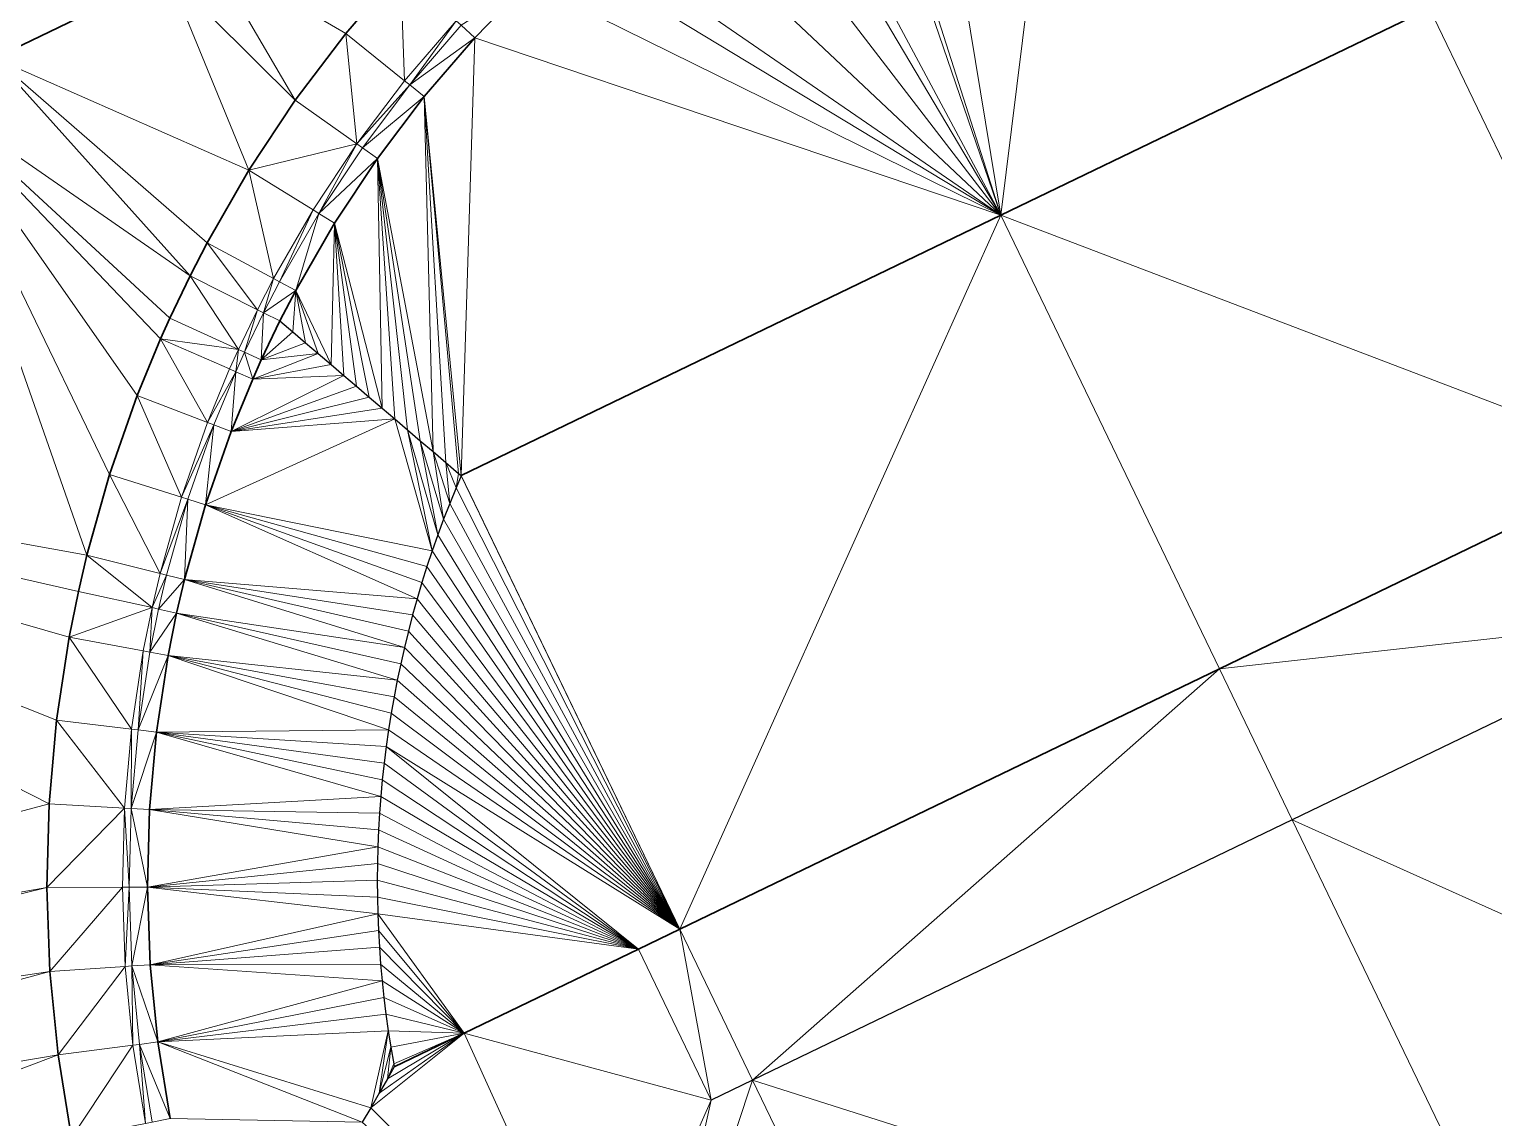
# Model space of a CAD drawing. Header units: metres. Extents: x 246428 to 246884, y 7418966 to 7419490.
# Drawn here: x 246612.19 to 246620.92, y 7419411.94 to 7419418.42 of the extents above; entities that cross this region are included whole.
import ezdxf

# ---------------------------------------------------------------- set-up
doc = ezdxf.new("R2010")
doc.units = ezdxf.units.M
doc.linetypes.add('blank name', pattern=[0])
doc.linetypes.add('HIDDEN', pattern=[9.525, 6.35, -3.175])
doc.layers.add('_12D_UNMAPPED', color=7, linetype='Continuous')
for name, color, linetype, lineweight in [('BATTER', 250, 'HIDDEN', 25), ('GRADELINES', 250, 'HIDDEN', 25), ('MISC_PATHS', 7, 'Continuous', 35)]:
    doc.layers.add(name, color=color, linetype=linetype, lineweight=lineweight)
for name, color, linetype, lineweight, true_color in [('KERB_BACK', 7, 'Continuous', 35, 0x5fd2ff), ('KERB_LINE', 7, 'Continuous', 18, 0xb9b9b9), ('KERB_LIP', 7, 'Continuous', 35, 0x5fd2ff), ('KERB_TOP', 7, 'Continuous', 18, 0xb9b9b9)]:
    doc.layers.add(name, color=color, linetype=linetype, lineweight=lineweight, true_color=true_color)

msp = doc.modelspace()

# ---------------------------------------------------------------- linework, layer by layer
at = {"layer": '_12D_UNMAPPED', "color": 3, "linetype": 'blank name', "lineweight": 0}
for points in [[(246522.2167, 7419399.8155, 31.4782), (246641.9327, 7419447.0129, 33.7632), (246641.9326, 7419447.0128, 33.7632)], [(246611.9839, 7419418.2502, 33.113), (246611.0459, 7419422.8492, 32.9938), (246613.0223, 7419418.7509, 33.1303)], [(246617.5018, 7419420.245, 33.3645), (246618.4025, 7419420.6794, 33.3795), (246617.9862, 7419417.3145, 33.3805)], [(246618.4025, 7419420.6794, 33.3795), (246620.5412, 7419418.5467, 33.423), (246617.9862, 7419417.3145, 33.3805)], [(246617.1114, 7419420.0568, 33.358), (246617.5018, 7419420.245, 33.3645), (246617.9862, 7419417.3145, 33.3805)], [(246616.6475, 7419419.8126, 33.3495), (246617.056, 7419420.0298, 33.357), (246617.9862, 7419417.3145, 33.3805)], [(246617.056, 7419420.0298, 33.357), (246617.1114, 7419420.0568, 33.358), (246617.9862, 7419417.3145, 33.3805)], [(246616.5397, 7419419.7497, 33.3475), (246616.6475, 7419419.8126, 33.3495), (246617.9862, 7419417.3145, 33.3805)], [(246616.2532, 7419419.5705, 33.3426), (246616.5397, 7419419.7497, 33.3475), (246617.9862, 7419417.3145, 33.3805)], [(246615.8748, 7419419.3043, 33.3381), (246616.2532, 7419419.5705, 33.3426), (246617.9862, 7419417.3145, 33.3805)], [(246622.4898, 7419419.4864, 33.4555), (246621.8444, 7419415.8445, 33.363), (246620.5413, 7419418.5467, 33.423)], [(246615.5135, 7419419.0152, 33.3359), (246615.8748, 7419419.3043, 33.3381), (246617.9862, 7419417.3145, 33.3805)], [(246615.3761, 7419418.8951, 33.3358), (246615.5135, 7419419.0152, 33.3359), (246617.9862, 7419417.3145, 33.3805)], [(246613.2693, 7419418.87, 33.1344), (246613.7784, 7419417.9994, 33.1874), (246613.0224, 7419418.751, 33.1303)], [(246614.4055, 7419418.7774, 33.1749), (246614.0798, 7419418.3981, 33.1799), (246613.2693, 7419418.8701, 33.1344)], [(246614.0798, 7419418.3981, 33.1799), (246613.7784, 7419417.9994, 33.1874), (246613.2693, 7419418.8701, 33.1344)], [(246613.2693, 7419418.8701, 33.1344), (246613.7784, 7419417.9994, 33.1874), (246613.2693, 7419418.87, 33.1344)], [(246615.171, 7419418.7043, 33.3362), (246615.3761, 7419418.8951, 33.3358), (246617.9862, 7419417.3145, 33.3805)], [(246614.0798, 7419418.3981, 33.1799), (246614.4055, 7419418.7774, 33.1749), (246614.4302, 7419418.1157, 33.1939)], [(246614.4055, 7419418.7774, 33.1749), (246614.7377, 7419418.4738, 33.1889), (246614.4302, 7419418.1157, 33.1939)], [(246613.5022, 7419417.5827, 33.1972), (246611.9839, 7419418.2502, 33.113), (246613.0223, 7419418.7509, 33.1303)], [(246613.0224, 7419418.751, 33.1303), (246613.7784, 7419417.9994, 33.1874), (246613.0223, 7419418.7509, 33.1303)], [(246613.7784, 7419417.9994, 33.1874), (246613.5022, 7419417.5827, 33.1972), (246613.0223, 7419418.7509, 33.1303)], [(246614.7672, 7419418.4468, 33.3389), (246615.171, 7419418.7043, 33.3362), (246614.8484, 7419418.3726, 33.3389)], [(246614.8484, 7419418.3726, 33.3389), (246615.171, 7419418.7043, 33.3362), (246617.9862, 7419417.3145, 33.3805)], [(246620.5412, 7419418.5467, 33.423), (246621.8443, 7419415.8445, 33.363), (246617.9862, 7419417.3145, 33.3805)], [(246620.5413, 7419418.5467, 33.423), (246621.8444, 7419415.8445, 33.363), (246620.5412, 7419418.5467, 33.423)], [(246621.8444, 7419415.8445, 33.363), (246621.8443, 7419415.8445, 33.363), (246620.5412, 7419418.5467, 33.423)], [(246614.4302, 7419418.1157, 33.1939), (246614.7377, 7419418.4738, 33.1889), (246614.4613, 7419418.0906, 33.3439)], [(246614.7377, 7419418.4738, 33.1889), (246614.7672, 7419418.4468, 33.3389), (246614.4613, 7419418.0906, 33.3439)], [(246614.4613, 7419418.0906, 33.3439), (246614.7672, 7419418.4468, 33.3389), (246614.8484, 7419418.3726, 33.3389)], [(246613.7784, 7419417.9994, 33.1874), (246614.0798, 7419418.3981, 33.1799), (246614.1456, 7419417.7393, 33.2014)], [(246614.0798, 7419418.3981, 33.1799), (246614.4302, 7419418.1157, 33.1939), (246614.1456, 7419417.7393, 33.2014)], [(246614.4613, 7419418.0906, 33.3439), (246614.8484, 7419418.3726, 33.3389), (246614.547, 7419418.0216, 33.3439)], [(246614.547, 7419418.0216, 33.3439), (246614.8484, 7419418.3726, 33.3389), (246614.7679, 7419415.7625, 33.3269)], [(246614.8484, 7419418.3726, 33.3389), (246617.9862, 7419417.3145, 33.3805), (246614.7679, 7419415.7625, 33.3269)], [(246611.5671, 7419418.0491, 33.106), (246611.9839, 7419418.2502, 33.113), (246613.1505, 7419416.9531, 33.2157)], [(246611.9839, 7419418.2502, 33.113), (246613.2524, 7419417.1496, 33.2095), (246613.1506, 7419416.9531, 33.2157)], [(246611.9839, 7419418.2502, 33.113), (246613.5022, 7419417.5827, 33.1972), (246613.2524, 7419417.1496, 33.2095)], [(246611.9839, 7419418.2502, 33.113), (246613.1506, 7419416.9531, 33.2157), (246613.1505, 7419416.9531, 33.2157)], [(246614.1456, 7419417.7393, 33.2014), (246614.4302, 7419418.1157, 33.1939), (246614.4613, 7419418.0906, 33.3439)], [(246614.1456, 7419417.7393, 33.2014), (246614.4613, 7419418.0906, 33.3439), (246614.1782, 7419417.7161, 33.3514)], [(246614.1782, 7419417.7161, 33.3514), (246614.4613, 7419418.0906, 33.3439), (246614.547, 7419418.0216, 33.3439)], [(246611.567, 7419418.0491, 33.106), (246612.535, 7419415.2882, 33.2735), (246607.6679, 7419416.1688, 33.0411)], [(246612.6706, 7419415.7694, 33.257), (246612.535, 7419415.2882, 33.2735), (246611.567, 7419418.0491, 33.106)], [(246612.9749, 7419416.5789, 33.2285), (246612.8358, 7419416.2412, 33.2405), (246611.567, 7419418.0491, 33.106)], [(246612.8358, 7419416.2412, 33.2405), (246612.6706, 7419415.7694, 33.257), (246611.567, 7419418.0491, 33.106)], [(246612.9749, 7419416.5789, 33.2285), (246611.567, 7419418.0491, 33.106), (246613.03, 7419416.7019, 33.2241)], [(246611.567, 7419418.0491, 33.106), (246611.5671, 7419418.0491, 33.106), (246613.03, 7419416.7019, 33.2241)], [(246611.5671, 7419418.0491, 33.106), (246613.1505, 7419416.9531, 33.2157), (246613.03, 7419416.7019, 33.2241)], [(246613.5022, 7419417.5827, 33.1972), (246613.7784, 7419417.9994, 33.1874), (246614.1456, 7419417.7393, 33.2014)], [(246614.1782, 7419417.7161, 33.3514), (246614.547, 7419418.0216, 33.3439), (246614.268, 7419417.6526, 33.3514)], [(246614.268, 7419417.6526, 33.3514), (246614.547, 7419418.0216, 33.3439), (246614.6001, 7419415.9057, 33.335)], [(246614.547, 7419418.0216, 33.3439), (246614.7679, 7419415.7625, 33.3269), (246614.7674, 7419415.763, 33.3269)], [(246614.6001, 7419415.9057, 33.335), (246614.547, 7419418.0216, 33.3439), (246614.6762, 7419415.8408, 33.3313)], [(246614.6762, 7419415.8408, 33.3313), (246614.547, 7419418.0216, 33.3439), (246614.7523, 7419415.7759, 33.3276)], [(246614.7523, 7419415.7759, 33.3276), (246614.547, 7419418.0216, 33.3439), (246614.7671, 7419415.7632, 33.3269)], [(246614.7671, 7419415.7632, 33.3269), (246614.547, 7419418.0216, 33.3439), (246614.7674, 7419415.763, 33.3269)], [(246613.5022, 7419417.5827, 33.1972), (246614.1456, 7419417.7393, 33.2014), (246613.8848, 7419417.3458, 33.2112)], [(246613.8848, 7419417.3458, 33.2112), (246614.1456, 7419417.7393, 33.2014), (246613.9188, 7419417.3248, 33.3612)], [(246614.1456, 7419417.7393, 33.2014), (246614.1782, 7419417.7161, 33.3514), (246613.9188, 7419417.3248, 33.3612)], [(246613.9188, 7419417.3248, 33.3612), (246614.1782, 7419417.7161, 33.3514), (246614.268, 7419417.6526, 33.3514)], [(246613.9188, 7419417.3248, 33.3612), (246614.268, 7419417.6526, 33.3514), (246614.0124, 7419417.2669, 33.3612)], [(246614.0124, 7419417.2669, 33.3612), (246614.268, 7419417.6526, 33.3514), (246614.2957, 7419416.1652, 33.3497)], [(246614.2957, 7419416.1652, 33.3497), (246614.268, 7419417.6526, 33.3514), (246614.3718, 7419416.1003, 33.346)], [(246614.3718, 7419416.1003, 33.346), (246614.268, 7419417.6526, 33.3514), (246614.4479, 7419416.0354, 33.3424)], [(246614.4479, 7419416.0354, 33.3424), (246614.268, 7419417.6526, 33.3514), (246614.524, 7419415.9706, 33.3387)], [(246614.524, 7419415.9706, 33.3387), (246614.268, 7419417.6526, 33.3514), (246614.6001, 7419415.9057, 33.335)], [(246613.2524, 7419417.1496, 33.2095), (246613.5022, 7419417.5827, 33.1972), (246613.649, 7419416.937, 33.2235)], [(246613.5022, 7419417.5827, 33.1972), (246613.8848, 7419417.3458, 33.2112), (246613.649, 7419416.937, 33.2235)], [(246613.649, 7419416.937, 33.2235), (246613.8848, 7419417.3458, 33.2112), (246613.6843, 7419416.9181, 33.3735)], [(246613.8848, 7419417.3458, 33.2112), (246613.9188, 7419417.3248, 33.3612), (246613.6843, 7419416.9181, 33.3735)], [(246613.6843, 7419416.9181, 33.3735), (246613.9188, 7419417.3248, 33.3612), (246613.7812, 7419416.8661, 33.3735)], [(246613.9188, 7419417.3248, 33.3612), (246614.0124, 7419417.2669, 33.3612), (246613.7812, 7419416.8661, 33.3735)], [(246617.9862, 7419417.3145, 33.3805), (246616.0711, 7419413.0603, 33.2669), (246614.7679, 7419415.7625, 33.3269)], [(246619.2893, 7419414.6123, 33.3205), (246616.0711, 7419413.0603, 33.2669), (246617.9862, 7419417.3145, 33.3805)], [(246621.8443, 7419415.8445, 33.363), (246619.2893, 7419414.6123, 33.3205), (246617.9862, 7419417.3145, 33.3805)], [(246613.7812, 7419416.8661, 33.3735), (246614.0124, 7419417.2669, 33.3612), (246613.9914, 7419416.4248, 33.3645)], [(246613.9914, 7419416.4248, 33.3645), (246614.0124, 7419417.2669, 33.3612), (246614.0675, 7419416.3599, 33.3608)], [(246614.0675, 7419416.3599, 33.3608), (246614.0124, 7419417.2669, 33.3612), (246614.1435, 7419416.295, 33.3571)], [(246614.1435, 7419416.295, 33.3571), (246614.0124, 7419417.2669, 33.3612), (246614.2196, 7419416.2301, 33.3534)], [(246614.2196, 7419416.2301, 33.3534), (246614.0124, 7419417.2669, 33.3612), (246614.2957, 7419416.1652, 33.3497)], [(246613.1506, 7419416.9531, 33.2157), (246613.2524, 7419417.1496, 33.2095), (246613.5529, 7419416.7515, 33.2297)], [(246613.2524, 7419417.1496, 33.2095), (246613.649, 7419416.937, 33.2235), (246613.5529, 7419416.7515, 33.2297)], [(246613.03, 7419416.7019, 33.2241), (246613.1505, 7419416.9531, 33.2157), (246613.4391, 7419416.5143, 33.2381)], [(246613.1505, 7419416.9531, 33.2157), (246613.1506, 7419416.9531, 33.2157), (246613.5529, 7419416.7515, 33.2297)], [(246613.1505, 7419416.9531, 33.2157), (246613.5529, 7419416.7515, 33.2297), (246613.5528, 7419416.7514, 33.2297)], [(246613.1505, 7419416.9531, 33.2157), (246613.5528, 7419416.7514, 33.2297), (246613.4391, 7419416.5143, 33.2381)], [(246613.5529, 7419416.7515, 33.2297), (246613.649, 7419416.937, 33.2235), (246613.5886, 7419416.7336, 33.3797)], [(246613.649, 7419416.937, 33.2235), (246613.6843, 7419416.9181, 33.3735), (246613.5886, 7419416.7336, 33.3797)], [(246613.5886, 7419416.7336, 33.3797), (246613.6843, 7419416.9181, 33.3735), (246613.7812, 7419416.8661, 33.3735)], [(246613.5886, 7419416.7336, 33.3797), (246613.7812, 7419416.8661, 33.3735), (246613.687, 7419416.6843, 33.3797)], [(246613.687, 7419416.6843, 33.3797), (246613.7812, 7419416.8661, 33.3735), (246613.687, 7419416.6843, 33.3793)], [(246613.687, 7419416.6843, 33.3793), (246613.7812, 7419416.8661, 33.3735), (246613.7631, 7419416.6194, 33.3756)], [(246613.7631, 7419416.6194, 33.3756), (246613.7812, 7419416.8661, 33.3735), (246613.8392, 7419416.5545, 33.3719)], [(246613.8392, 7419416.5545, 33.3719), (246613.7812, 7419416.8661, 33.3735), (246613.9153, 7419416.4896, 33.3682)], [(246613.9153, 7419416.4896, 33.3682), (246613.7812, 7419416.8661, 33.3735), (246613.9914, 7419416.4248, 33.3645)], [(246613.4391, 7419416.5143, 33.2381), (246613.5528, 7419416.7514, 33.2297), (246613.4754, 7419416.4976, 33.3672)], [(246613.5528, 7419416.7514, 33.2297), (246613.5886, 7419416.7335, 33.3797), (246613.4754, 7419416.4976, 33.3672)], [(246613.5528, 7419416.7514, 33.2297), (246613.5529, 7419416.7515, 33.2297), (246613.5886, 7419416.7336, 33.3797)], [(246613.5528, 7419416.7514, 33.2297), (246613.5886, 7419416.7336, 33.3797), (246613.5886, 7419416.7335, 33.3797)], [(246612.9749, 7419416.5789, 33.2285), (246613.03, 7419416.7019, 33.2241), (246613.4391, 7419416.5143, 33.2381)], [(246613.4754, 7419416.4976, 33.3672), (246613.5886, 7419416.7335, 33.3797), (246613.5754, 7419416.4518, 33.3672)], [(246613.5886, 7419416.7335, 33.3797), (246613.6869, 7419416.6842, 33.3797), (246613.5754, 7419416.4518, 33.3672)], [(246613.5754, 7419416.4518, 33.3672), (246613.6869, 7419416.6842, 33.3797), (246613.7631, 7419416.6194, 33.3756)], [(246613.5886, 7419416.7335, 33.3797), (246613.5886, 7419416.7336, 33.3797), (246613.687, 7419416.6843, 33.3797)], [(246613.5886, 7419416.7335, 33.3797), (246613.687, 7419416.6843, 33.3797), (246613.6869, 7419416.6842, 33.3797)], [(246613.6869, 7419416.6842, 33.3797), (246613.687, 7419416.6843, 33.3797), (246613.687, 7419416.6843, 33.3793)], [(246613.6869, 7419416.6842, 33.3797), (246613.687, 7419416.6843, 33.3793), (246613.7631, 7419416.6194, 33.3756)], [(246612.8358, 7419416.2412, 33.2405), (246612.9749, 7419416.5789, 33.2285), (246613.2557, 7419416.0794, 33.2545)], [(246612.9749, 7419416.5789, 33.2285), (246613.4391, 7419416.5143, 33.2381), (246613.387, 7419416.3982, 33.2425)], [(246612.9749, 7419416.5789, 33.2285), (246613.387, 7419416.3982, 33.2425), (246613.2557, 7419416.0794, 33.2545)], [(246613.5754, 7419416.4518, 33.3672), (246613.7631, 7419416.6194, 33.3756), (246613.8392, 7419416.5545, 33.3719)], [(246613.387, 7419416.3982, 33.2425), (246613.4391, 7419416.5143, 33.2381), (246613.4236, 7419416.3821, 33.3615)], [(246613.4391, 7419416.5143, 33.2381), (246613.4754, 7419416.4976, 33.3672), (246613.4236, 7419416.3821, 33.3615)], [(246613.4236, 7419416.3821, 33.3615), (246613.4754, 7419416.4976, 33.3672), (246613.5244, 7419416.338, 33.3615)], [(246613.4754, 7419416.4976, 33.3672), (246613.5754, 7419416.4518, 33.3672), (246613.5244, 7419416.338, 33.3615)], [(246613.5244, 7419416.338, 33.3615), (246613.9153, 7419416.4896, 33.3682), (246613.9914, 7419416.4248, 33.3645)], [(246613.5244, 7419416.338, 33.3615), (246613.5754, 7419416.4518, 33.3672), (246613.9153, 7419416.4896, 33.3682)], [(246613.5754, 7419416.4518, 33.3672), (246613.8392, 7419416.5545, 33.3719), (246613.9153, 7419416.4896, 33.3682)], [(246613.5244, 7419416.338, 33.3615), (246613.9914, 7419416.4248, 33.3645), (246614.0675, 7419416.3599, 33.3608)], [(246613.2557, 7419416.0794, 33.2545), (246613.387, 7419416.3982, 33.2425), (246613.4236, 7419416.3821, 33.3615)], [(246613.2557, 7419416.0794, 33.2545), (246613.4236, 7419416.3821, 33.3615), (246613.2931, 7419416.065, 33.3461)], [(246613.2931, 7419416.065, 33.3461), (246613.4236, 7419416.3821, 33.3615), (246613.3957, 7419416.0254, 33.3461)], [(246613.4236, 7419416.3821, 33.3615), (246613.5244, 7419416.338, 33.3615), (246613.3957, 7419416.0254, 33.3461)], [(246613.3957, 7419416.0254, 33.3461), (246614.0675, 7419416.3599, 33.3608), (246614.1435, 7419416.295, 33.3571)], [(246613.3957, 7419416.0254, 33.3461), (246613.5244, 7419416.338, 33.3615), (246614.0675, 7419416.3599, 33.3608)], [(246612.6706, 7419415.7694, 33.257), (246612.8358, 7419416.2412, 33.2405), (246613.0998, 7419415.6339, 33.271)], [(246612.8358, 7419416.2412, 33.2405), (246613.2557, 7419416.0794, 33.2545), (246613.0998, 7419415.6339, 33.271)], [(246613.3957, 7419416.0254, 33.3461), (246614.1435, 7419416.295, 33.3571), (246614.2196, 7419416.2301, 33.3534)], [(246613.3957, 7419416.0254, 33.3461), (246614.2196, 7419416.2301, 33.3534), (246614.2957, 7419416.1652, 33.3497)], [(246612.3105, 7419413.8073, 33.323), (246606.8388, 7419412.3512, 33.1529), (246607.6679, 7419416.1688, 33.0411)], [(246612.4295, 7419414.7995, 33.29), (246612.3546, 7419414.3053, 33.3065), (246607.6679, 7419416.1688, 33.0411)], [(246612.535, 7419415.2882, 33.2735), (246612.4846, 7419415.0727, 33.2808), (246607.6679, 7419416.1688, 33.0411)], [(246612.4846, 7419415.0727, 33.2808), (246612.4846, 7419415.0726, 33.2808), (246607.6679, 7419416.1688, 33.0411)], [(246612.4846, 7419415.0726, 33.2808), (246612.4295, 7419414.7995, 33.29), (246607.6679, 7419416.1688, 33.0411)], [(246612.3546, 7419414.3053, 33.3065), (246612.3105, 7419413.8073, 33.323), (246607.6679, 7419416.1688, 33.0411)], [(246613.3957, 7419416.0254, 33.3461), (246614.2957, 7419416.1652, 33.3497), (246614.3718, 7419416.1003, 33.346)], [(246613.0998, 7419415.6339, 33.271), (246613.2557, 7419416.0794, 33.2545), (246613.2931, 7419416.065, 33.3461)], [(246613.0998, 7419415.6339, 33.271), (246613.2931, 7419416.065, 33.3461), (246613.1379, 7419415.6219, 33.3251)], [(246613.1379, 7419415.6219, 33.3251), (246613.2931, 7419416.065, 33.3461), (246613.2428, 7419415.5888, 33.3251)], [(246613.2428, 7419415.5888, 33.3251), (246613.3957, 7419416.0254, 33.3461), (246614.3718, 7419416.1003, 33.346)], [(246613.2428, 7419415.5888, 33.3251), (246614.3718, 7419416.1003, 33.346), (246614.595, 7419415.3154, 33.3151)], [(246613.2931, 7419416.065, 33.3461), (246613.3957, 7419416.0254, 33.3461), (246613.2428, 7419415.5888, 33.3251)], [(246614.3718, 7419416.1003, 33.346), (246614.4479, 7419416.0354, 33.3424), (246614.595, 7419415.3154, 33.3151)], [(246614.4479, 7419416.0354, 33.3424), (246614.524, 7419415.9706, 33.3387), (246614.6282, 7419415.4097, 33.3175)], [(246614.4479, 7419416.0354, 33.3424), (246614.6282, 7419415.4097, 33.3175), (246614.595, 7419415.3154, 33.3151)], [(246614.524, 7419415.9706, 33.3387), (246614.6001, 7419415.9057, 33.335), (246614.6629, 7419415.5035, 33.32)], [(246614.524, 7419415.9706, 33.3387), (246614.6629, 7419415.5035, 33.32), (246614.6282, 7419415.4097, 33.3175)], [(246614.6001, 7419415.9057, 33.335), (246614.6762, 7419415.8408, 33.3313), (246614.6991, 7419415.5967, 33.3224)], [(246614.6001, 7419415.9057, 33.335), (246614.6991, 7419415.5967, 33.3224), (246614.6629, 7419415.5035, 33.32)], [(246614.6762, 7419415.8408, 33.3313), (246614.7523, 7419415.7759, 33.3276), (246614.7369, 7419415.6893, 33.3249)], [(246614.6762, 7419415.8408, 33.3313), (246614.7369, 7419415.6893, 33.3249), (246614.6991, 7419415.5967, 33.3224)], [(246619.2893, 7419414.6123, 33.3205), (246621.8443, 7419415.8445, 33.363), (246622.2787, 7419414.9438, 33.353)], [(246612.535, 7419415.2882, 33.2735), (246612.6706, 7419415.7694, 33.257), (246612.9717, 7419415.1796, 33.2875)], [(246612.9717, 7419415.1796, 33.2875), (246612.6706, 7419415.7694, 33.257), (246613.0998, 7419415.6339, 33.271)], [(246614.7523, 7419415.7759, 33.3276), (246614.7677, 7419415.7618, 33.3268), (246614.7369, 7419415.6893, 33.3249)], [(246614.7677, 7419415.7618, 33.3268), (246616.0711, 7419413.0603, 33.2669), (246614.7369, 7419415.6893, 33.3249)], [(246614.7523, 7419415.7759, 33.3276), (246614.7671, 7419415.7632, 33.3269), (246614.7677, 7419415.7618, 33.3268)], [(246614.7671, 7419415.7632, 33.3269), (246614.7674, 7419415.763, 33.3269), (246614.7677, 7419415.7618, 33.3268)], [(246614.7674, 7419415.763, 33.3269), (246614.7679, 7419415.7625, 33.3269), (246614.7677, 7419415.7618, 33.3268)], [(246614.7679, 7419415.7625, 33.3269), (246616.0711, 7419413.0603, 33.2669), (246614.7677, 7419415.7618, 33.3268)], [(246612.9717, 7419415.1796, 33.2875), (246613.0998, 7419415.6339, 33.271), (246613.1379, 7419415.6219, 33.3251)], [(246612.9717, 7419415.1796, 33.2875), (246613.1379, 7419415.6219, 33.3251), (246613.0105, 7419415.17, 33.3041)], [(246613.0105, 7419415.17, 33.3041), (246613.1379, 7419415.6219, 33.3251), (246613.1173, 7419415.1435, 33.3041)], [(246613.1379, 7419415.6219, 33.3251), (246613.2428, 7419415.5888, 33.3251), (246613.1173, 7419415.1435, 33.3041)], [(246614.7369, 7419415.6893, 33.3249), (246616.0711, 7419413.0603, 33.2669), (246614.6991, 7419415.5967, 33.3224)], [(246613.1173, 7419415.1435, 33.3041), (246613.2428, 7419415.5888, 33.3251), (246614.5049, 7419415.0293, 33.3077)], [(246613.2428, 7419415.5888, 33.3251), (246614.5634, 7419415.2205, 33.3126), (246614.5334, 7419415.1251, 33.3102)], [(246613.2428, 7419415.5888, 33.3251), (246614.595, 7419415.3154, 33.3151), (246614.5634, 7419415.2205, 33.3126)], [(246613.2428, 7419415.5888, 33.3251), (246614.5334, 7419415.1251, 33.3102), (246614.5049, 7419415.0293, 33.3077)], [(246614.6991, 7419415.5967, 33.3224), (246616.0711, 7419413.0603, 33.2669), (246614.6629, 7419415.5035, 33.32)], [(246614.6629, 7419415.5035, 33.32), (246616.0711, 7419413.0603, 33.2669), (246614.6282, 7419415.4097, 33.3175)], [(246614.6282, 7419415.4097, 33.3175), (246616.0711, 7419413.0603, 33.2669), (246614.595, 7419415.3154, 33.3151)], [(246612.4846, 7419415.0727, 33.2808), (246612.535, 7419415.2882, 33.2735), (246612.9241, 7419414.9762, 33.2948)], [(246612.535, 7419415.2882, 33.2735), (246612.9717, 7419415.1796, 33.2875), (246612.9241, 7419414.9762, 33.2948)], [(246614.595, 7419415.3154, 33.3151), (246616.0711, 7419413.0603, 33.2669), (246614.5634, 7419415.2205, 33.3126)], [(246612.9241, 7419414.9762, 33.2948), (246612.9717, 7419415.1796, 33.2875), (246613.0105, 7419415.17, 33.3041)], [(246614.5634, 7419415.2205, 33.3126), (246616.0711, 7419413.0603, 33.2669), (246614.5334, 7419415.1251, 33.3102)], [(246612.9632, 7419414.9676, 33.2948), (246612.9241, 7419414.9762, 33.2948), (246613.0105, 7419415.17, 33.3041)], [(246612.9632, 7419414.9676, 33.2948), (246613.0105, 7419415.17, 33.3041), (246613.1173, 7419415.1435, 33.3041)], [(246612.9632, 7419414.9676, 33.2948), (246613.1173, 7419415.1435, 33.3041), (246613.0706, 7419414.944, 33.2948)], [(246613.0706, 7419414.944, 33.2948), (246613.1173, 7419415.1435, 33.3041), (246614.429, 7419414.739, 33.3003)], [(246613.1173, 7419415.1435, 33.3041), (246614.5049, 7419415.0293, 33.3077), (246614.478, 7419414.9329, 33.3053)], [(246613.1173, 7419415.1435, 33.3041), (246614.478, 7419414.9329, 33.3053), (246614.4527, 7419414.8362, 33.3028)], [(246613.1173, 7419415.1435, 33.3041), (246614.4527, 7419414.8362, 33.3028), (246614.429, 7419414.739, 33.3003)], [(246614.5334, 7419415.1251, 33.3102), (246616.0711, 7419413.0603, 33.2669), (246614.5049, 7419415.0293, 33.3077)], [(246612.4295, 7419414.7995, 33.29), (246612.4846, 7419415.0726, 33.2808), (246612.9241, 7419414.9761, 33.2948)], [(246612.4846, 7419415.0726, 33.2808), (246612.4846, 7419415.0727, 33.2808), (246612.9241, 7419414.9762, 33.2948)], [(246612.4846, 7419415.0726, 33.2808), (246612.9241, 7419414.9762, 33.2948), (246612.9241, 7419414.9761, 33.2948)], [(246614.5049, 7419415.0293, 33.3077), (246616.0711, 7419413.0603, 33.2669), (246614.478, 7419414.9329, 33.3053)], [(246612.4295, 7419414.7995, 33.29), (246612.9241, 7419414.9761, 33.2948), (246612.8721, 7419414.7183, 33.304)], [(246612.8721, 7419414.7183, 33.304), (246612.9241, 7419414.9761, 33.2948), (246612.9115, 7419414.7111, 33.304)], [(246612.9241, 7419414.9761, 33.2948), (246612.9632, 7419414.9675, 33.2948), (246612.9115, 7419414.7111, 33.304)], [(246612.9115, 7419414.7111, 33.304), (246612.9632, 7419414.9675, 33.2948), (246613.0706, 7419414.944, 33.2948)], [(246612.9115, 7419414.7111, 33.304), (246613.0706, 7419414.944, 33.2948), (246613.0197, 7419414.6912, 33.304)], [(246612.9241, 7419414.9761, 33.2948), (246612.9241, 7419414.9762, 33.2948), (246612.9632, 7419414.9676, 33.2948)], [(246612.9241, 7419414.9761, 33.2948), (246612.9632, 7419414.9676, 33.2948), (246612.9632, 7419414.9675, 33.2948)], [(246612.9632, 7419414.9675, 33.2948), (246612.9632, 7419414.9676, 33.2948), (246613.0706, 7419414.944, 33.2948)], [(246612.9632, 7419414.9675, 33.2948), (246613.0706, 7419414.944, 33.2948), (246613.0706, 7419414.944, 33.2948)], [(246613.0197, 7419414.6912, 33.304), (246613.0706, 7419414.944, 33.2948), (246614.3864, 7419414.5436, 33.2954)], [(246613.0706, 7419414.944, 33.2948), (246614.429, 7419414.739, 33.3003), (246614.4069, 7419414.6415, 33.2979)], [(246613.0706, 7419414.944, 33.2948), (246613.0706, 7419414.944, 33.2948), (246614.4069, 7419414.6415, 33.2979)], [(246613.0706, 7419414.944, 33.2948), (246614.4069, 7419414.6415, 33.2979), (246614.3864, 7419414.5436, 33.2954)], [(246614.478, 7419414.9329, 33.3053), (246616.0711, 7419413.0603, 33.2669), (246614.4527, 7419414.8362, 33.3028)], [(246619.2893, 7419414.6123, 33.3205), (246622.2787, 7419414.9438, 33.353), (246619.7237, 7419413.7116, 33.3105)], [(246619.7237, 7419413.7116, 33.3105), (246622.2787, 7419414.9438, 33.353), (246623.7424, 7419411.9087, 32.5106)], [(246614.4527, 7419414.8362, 33.3028), (246616.0711, 7419413.0603, 33.2669), (246614.429, 7419414.739, 33.3003)], [(246612.3546, 7419414.3053, 33.3065), (246612.4295, 7419414.7995, 33.29), (246612.8014, 7419414.2517, 33.3205)], [(246612.4295, 7419414.7995, 33.29), (246612.8721, 7419414.7183, 33.304), (246612.8014, 7419414.2517, 33.3205)], [(246612.8014, 7419414.2517, 33.3205), (246612.8721, 7419414.7183, 33.304), (246612.8411, 7419414.2469, 33.3205)], [(246612.8721, 7419414.7183, 33.304), (246612.9115, 7419414.7111, 33.304), (246612.8411, 7419414.2469, 33.3205)], [(246612.8411, 7419414.2469, 33.3205), (246612.9115, 7419414.7111, 33.304), (246613.0197, 7419414.6912, 33.304)], [(246612.9503, 7419414.2338, 33.3205), (246612.8411, 7419414.2469, 33.3205), (246613.0197, 7419414.6912, 33.304)], [(246612.9503, 7419414.2338, 33.3205), (246613.0197, 7419414.6912, 33.304), (246614.3346, 7419414.2482, 33.2881)], [(246613.0197, 7419414.6912, 33.304), (246614.3675, 7419414.4454, 33.293), (246614.3503, 7419414.347, 33.2905)], [(246613.0197, 7419414.6912, 33.304), (246614.3503, 7419414.347, 33.2905), (246614.3346, 7419414.2482, 33.2881)], [(246613.0197, 7419414.6912, 33.304), (246614.3864, 7419414.5436, 33.2954), (246614.3675, 7419414.4454, 33.293)], [(246614.429, 7419414.739, 33.3003), (246616.0711, 7419413.0603, 33.2669), (246614.4069, 7419414.6415, 33.2979)], [(246614.4069, 7419414.6415, 33.2979), (246616.0711, 7419413.0603, 33.2669), (246614.3864, 7419414.5436, 33.2954)], [(246616.0711, 7419413.0603, 33.2669), (246619.2893, 7419414.6123, 33.3205), (246616.5055, 7419412.1596, 33.2569)], [(246619.2893, 7419414.6123, 33.3205), (246619.7237, 7419413.7116, 33.3105), (246616.5055, 7419412.1596, 33.2569)], [(246614.3864, 7419414.5436, 33.2954), (246616.0711, 7419413.0603, 33.2669), (246614.3675, 7419414.4454, 33.293)], [(246614.3675, 7419414.4454, 33.293), (246616.0711, 7419413.0603, 33.2669), (246614.3503, 7419414.347, 33.2905)], [(246612.3105, 7419413.8073, 33.323), (246612.3546, 7419414.3053, 33.3065), (246612.7597, 7419413.7815, 33.337)], [(246612.3546, 7419414.3053, 33.3065), (246612.8014, 7419414.2517, 33.3205), (246612.7597, 7419413.7815, 33.337)], [(246614.3503, 7419414.347, 33.2905), (246616.071, 7419413.0603, 33.2669), (246614.3346, 7419414.2482, 33.2881)], [(246616.0711, 7419413.0603, 33.2669), (246616.071, 7419413.0603, 33.2669), (246614.3503, 7419414.347, 33.2905)], [(246612.7597, 7419413.7815, 33.337), (246612.8014, 7419414.2517, 33.3205), (246612.7997, 7419413.7792, 33.337)], [(246612.8014, 7419414.2517, 33.3205), (246612.8411, 7419414.2469, 33.3205), (246612.7997, 7419413.7792, 33.337)], [(246612.7997, 7419413.7792, 33.337), (246612.8411, 7419414.2469, 33.3205), (246612.9503, 7419414.2338, 33.3205)], [(246612.7997, 7419413.7792, 33.337), (246612.9503, 7419414.2338, 33.3205), (246612.9095, 7419413.7729, 33.337)], [(246612.9095, 7419413.7729, 33.337), (246612.9503, 7419414.2338, 33.3205), (246614.2883, 7419413.8509, 33.2783)], [(246612.9503, 7419414.2338, 33.3205), (246614.3346, 7419414.2482, 33.2881), (246614.3206, 7419414.1492, 33.2856)], [(246612.9503, 7419414.2338, 33.3205), (246614.3206, 7419414.1492, 33.2856), (246614.3082, 7419414.0499, 33.2832)], [(246612.9503, 7419414.2338, 33.3205), (246614.3082, 7419414.0499, 33.2832), (246614.2974, 7419413.9505, 33.2807)], [(246612.9503, 7419414.2338, 33.3205), (246614.2974, 7419413.9505, 33.2807), (246614.2883, 7419413.8509, 33.2783)], [(246614.3346, 7419414.2482, 33.2881), (246616.071, 7419413.0603, 33.2669), (246614.3206, 7419414.1492, 33.2856)], [(246614.3206, 7419414.1492, 33.2856), (246615.8241, 7419412.9412, 33.2628), (246614.3082, 7419414.0499, 33.2832)], [(246616.071, 7419413.0603, 33.2669), (246615.8241, 7419412.9412, 33.2628), (246614.3206, 7419414.1492, 33.2856)], [(246614.3082, 7419414.0499, 33.2832), (246615.824, 7419412.9412, 33.2628), (246614.2974, 7419413.9505, 33.2807)], [(246615.8241, 7419412.9412, 33.2628), (246615.824, 7419412.9412, 33.2628), (246614.3082, 7419414.0499, 33.2832)], [(246614.2974, 7419413.9505, 33.2807), (246615.824, 7419412.9412, 33.2628), (246614.2883, 7419413.8509, 33.2783)], [(246612.3105, 7419413.8073, 33.323), (246612.2974, 7419413.3076, 33.3395), (246606.8388, 7419412.3512, 33.1529)], [(246612.2974, 7419413.3076, 33.3395), (246612.3105, 7419413.8073, 33.323), (246612.7597, 7419413.7815, 33.337)], [(246612.2974, 7419413.3076, 33.3395), (246612.7597, 7419413.7815, 33.337), (246612.7473, 7419413.3097, 33.3535)], [(246612.7473, 7419413.3097, 33.3535), (246612.7597, 7419413.7815, 33.337), (246612.7873, 7419413.3099, 33.3535)], [(246612.7597, 7419413.7815, 33.337), (246612.7997, 7419413.7792, 33.337), (246612.7873, 7419413.3099, 33.3535)], [(246612.9095, 7419413.7729, 33.337), (246614.2883, 7419413.8509, 33.2783), (246614.2808, 7419413.7512, 33.2758)], [(246614.2883, 7419413.8509, 33.2783), (246615.824, 7419412.9412, 33.2628), (246614.2808, 7419413.7512, 33.2758)], [(246612.7873, 7419413.3099, 33.3535), (246612.7997, 7419413.7792, 33.337), (246612.8973, 7419413.3104, 33.3535)], [(246612.7997, 7419413.7792, 33.337), (246612.9095, 7419413.7729, 33.337), (246612.8973, 7419413.3104, 33.3535)], [(246612.8973, 7419413.3104, 33.3535), (246612.9095, 7419413.7729, 33.337), (246614.2708, 7419413.5515, 33.2709)], [(246612.9095, 7419413.7729, 33.337), (246614.2808, 7419413.7512, 33.2758), (246614.275, 7419413.6514, 33.2733)], [(246612.9095, 7419413.7729, 33.337), (246614.275, 7419413.6514, 33.2733), (246614.2708, 7419413.5515, 33.2709)], [(246614.2808, 7419413.7512, 33.2758), (246615.824, 7419412.9412, 33.2628), (246614.275, 7419413.6514, 33.2733)], [(246616.5055, 7419412.1596, 33.2569), (246619.7237, 7419413.7116, 33.3105), (246621.1903, 7419410.6704, 32.4664)], [(246619.7237, 7419413.7116, 33.3105), (246623.7424, 7419411.9087, 32.5106), (246621.1903, 7419410.6704, 32.4664)], [(246614.275, 7419413.6514, 33.2733), (246615.824, 7419412.9412, 33.2628), (246614.2708, 7419413.5515, 33.2709)], [(246612.8973, 7419413.3104, 33.3535), (246614.2708, 7419413.5515, 33.2709), (246614.2682, 7419413.4515, 33.2684)], [(246614.2708, 7419413.5515, 33.2709), (246615.824, 7419412.9412, 33.2628), (246614.2682, 7419413.4515, 33.2684)], [(246612.8973, 7419413.3104, 33.3535), (246614.2682, 7419413.4515, 33.2684), (246614.2673, 7419413.3515, 33.266)], [(246614.2682, 7419413.4515, 33.2684), (246615.824, 7419412.9412, 33.2628), (246614.2673, 7419413.3515, 33.266)], [(246612.8973, 7419413.3104, 33.3535), (246614.2673, 7419413.3515, 33.266), (246614.268, 7419413.2515, 33.2635)], [(246614.2673, 7419413.3515, 33.266), (246615.824, 7419412.9412, 33.2628), (246614.268, 7419413.2515, 33.2635)], [(246606.8388, 7419412.3512, 33.1529), (246612.2974, 7419413.3076, 33.3395), (246607.0053, 7419412.006, 33.1676)], [(246607.0053, 7419412.006, 33.1676), (246612.2974, 7419413.3076, 33.3395), (246607.0054, 7419412.0059, 33.1676)], [(246612.2974, 7419413.3076, 33.3395), (246612.3153, 7419412.808, 33.356), (246607.0054, 7419412.0059, 33.1676)], [(246612.3153, 7419412.808, 33.356), (246612.2974, 7419413.3076, 33.3395), (246612.7473, 7419413.3097, 33.3535)], [(246612.3153, 7419412.808, 33.356), (246612.7473, 7419413.3097, 33.3535), (246612.7643, 7419412.838, 33.37)], [(246612.7643, 7419412.838, 33.37), (246612.7473, 7419413.3097, 33.3535), (246612.7873, 7419413.3099, 33.3535)], [(246612.7643, 7419412.838, 33.37), (246612.7873, 7419413.3099, 33.3535), (246612.8042, 7419412.8407, 33.37)], [(246612.8042, 7419412.8407, 33.37), (246612.7873, 7419413.3099, 33.3535), (246612.8973, 7419413.3104, 33.3535)], [(246612.8042, 7419412.8407, 33.37), (246612.8973, 7419413.3104, 33.3535), (246612.9139, 7419412.8481, 33.37)], [(246612.8973, 7419413.3104, 33.3535), (246614.268, 7419413.2515, 33.2635), (246614.2704, 7419413.1516, 33.2611)], [(246612.9139, 7419412.8481, 33.37), (246612.8973, 7419413.3104, 33.3535), (246614.2704, 7419413.1516, 33.2611)], [(246614.268, 7419413.2515, 33.2635), (246615.824, 7419412.9412, 33.2628), (246614.2704, 7419413.1516, 33.2611)], [(246612.9139, 7419412.8481, 33.37), (246614.2704, 7419413.1516, 33.2611), (246614.2744, 7419413.0516, 33.2586)], [(246615.824, 7419412.9412, 33.2628), (246614.7856, 7419412.4404, 33.2455), (246614.2704, 7419413.1516, 33.2611)], [(246614.2704, 7419413.1516, 33.2611), (246614.7856, 7419412.4404, 33.2455), (246614.2744, 7419413.0516, 33.2586)], [(246612.9139, 7419412.8481, 33.37), (246614.2744, 7419413.0516, 33.2586), (246614.2801, 7419412.9518, 33.2562)], [(246614.2744, 7419413.0516, 33.2586), (246614.7856, 7419412.4404, 33.2455), (246614.2801, 7419412.9518, 33.2562)], [(246615.8241, 7419412.9412, 33.2628), (246616.071, 7419413.0603, 33.2669), (246616.2585, 7419412.0405, 33.2528)], [(246616.071, 7419413.0603, 33.2669), (246616.0711, 7419413.0603, 33.2669), (246616.5055, 7419412.1596, 33.2569)], [(246616.071, 7419413.0603, 33.2669), (246616.5054, 7419412.1596, 33.2569), (246616.2585, 7419412.0405, 33.2528)], [(246616.071, 7419413.0603, 33.2669), (246616.5055, 7419412.1596, 33.2569), (246616.5054, 7419412.1596, 33.2569)], [(246612.9139, 7419412.8481, 33.37), (246614.2801, 7419412.9518, 33.2562), (246614.2874, 7419412.8521, 33.2537)], [(246614.2801, 7419412.9518, 33.2562), (246614.7856, 7419412.4404, 33.2455), (246614.2874, 7419412.8521, 33.2537)], [(246614.7856, 7419412.4404, 33.2455), (246615.824, 7419412.9412, 33.2628), (246616.2585, 7419412.0405, 33.2528)], [(246615.824, 7419412.9412, 33.2628), (246615.8241, 7419412.9412, 33.2628), (246616.2585, 7419412.0405, 33.2528)], [(246612.3642, 7419412.3104, 33.3725), (246612.3153, 7419412.808, 33.356), (246612.7643, 7419412.838, 33.37)], [(246612.3642, 7419412.3104, 33.3725), (246612.7643, 7419412.838, 33.37), (246612.8104, 7419412.3683, 33.3865)], [(246612.8104, 7419412.3683, 33.3865), (246612.7643, 7419412.838, 33.37), (246612.8042, 7419412.8407, 33.37)], [(246612.8042, 7419412.8407, 33.37), (246612.9139, 7419412.8481, 33.37), (246612.9592, 7419412.3876, 33.3865)], [(246612.8104, 7419412.3683, 33.3865), (246612.8042, 7419412.8407, 33.37), (246612.8501, 7419412.3735, 33.3865)], [(246612.8501, 7419412.3735, 33.3865), (246612.8042, 7419412.8407, 33.37), (246612.9592, 7419412.3876, 33.3865)], [(246612.9139, 7419412.8481, 33.37), (246614.2874, 7419412.8521, 33.2537), (246614.2963, 7419412.7525, 33.2512)], [(246612.9592, 7419412.3876, 33.3865), (246612.9139, 7419412.8481, 33.37), (246614.2963, 7419412.7525, 33.2512)], [(246614.2874, 7419412.8521, 33.2537), (246614.7856, 7419412.4404, 33.2455), (246614.2963, 7419412.7525, 33.2512)], [(246607.0054, 7419412.0059, 33.1676), (246612.3153, 7419412.808, 33.356), (246607.2732, 7419411.4505, 33.1914)], [(246612.3153, 7419412.808, 33.356), (246612.3642, 7419412.3104, 33.3725), (246607.2732, 7419411.4505, 33.1914)], [(246612.9592, 7419412.3876, 33.3865), (246614.2963, 7419412.7525, 33.2512), (246614.3069, 7419412.653, 33.2488)], [(246614.2963, 7419412.7525, 33.2512), (246614.7856, 7419412.4404, 33.2455), (246614.3069, 7419412.653, 33.2488)], [(246612.9592, 7419412.3876, 33.3865), (246614.3069, 7419412.653, 33.2488), (246614.3191, 7419412.5538, 33.2463)], [(246614.3069, 7419412.653, 33.2488), (246614.7856, 7419412.4404, 33.2455), (246614.3191, 7419412.5538, 33.2463)], [(246612.9592, 7419412.3876, 33.3865), (246614.3191, 7419412.5538, 33.2463), (246614.3329, 7419412.4547, 33.2439)], [(246614.3191, 7419412.5538, 33.2463), (246614.7856, 7419412.4404, 33.2455), (246614.3329, 7419412.4547, 33.2439)], [(246612.8501, 7419412.3735, 33.3865), (246612.9592, 7419412.3876, 33.3865), (246613.0329, 7419411.9309, 33.403)], [(246612.9592, 7419412.3876, 33.3865), (246614.3329, 7419412.4547, 33.2439), (246614.2279, 7419411.9955, 33.2928)], [(246612.9592, 7419412.3876, 33.3865), (246614.2279, 7419411.9955, 33.2928), (246614.1778, 7419411.9089, 33.3121)], [(246613.0329, 7419411.9309, 33.403), (246612.9592, 7419412.3876, 33.3865), (246614.1778, 7419411.9089, 33.3121)], [(246614.3329, 7419412.4547, 33.2439), (246614.2779, 7419412.0821, 33.2735), (246614.2279, 7419411.9955, 33.2928)], [(246614.2779, 7419412.0821, 33.2735), (246614.7856, 7419412.4404, 33.2455), (246614.2279, 7419411.9955, 33.2928)], [(246614.7856, 7419412.4404, 33.2455), (246615.6213, 7419410.5993, 33.6155), (246614.2279, 7419411.9955, 33.2928)], [(246614.3329, 7419412.4547, 33.2439), (246614.3484, 7419412.356, 33.2414), (246614.2779, 7419412.0821, 33.2735)], [(246614.3279, 7419412.1687, 33.2542), (246614.7856, 7419412.4404, 33.2455), (246614.2779, 7419412.0821, 33.2735)], [(246614.3686, 7419412.2391, 33.2385), (246614.7856, 7419412.4404, 33.2455), (246614.3279, 7419412.1687, 33.2542)], [(246614.3329, 7419412.4547, 33.2439), (246614.7856, 7419412.4404, 33.2455), (246614.3484, 7419412.356, 33.2414)], [(246614.3484, 7419412.356, 33.2414), (246614.7856, 7419412.4404, 33.2455), (246614.3655, 7419412.2574, 33.239)], [(246614.3655, 7419412.2574, 33.239), (246614.7856, 7419412.4404, 33.2455), (246614.3687, 7419412.2398, 33.2385)], [(246614.3688, 7419412.2394, 33.2385), (246614.7856, 7419412.4404, 33.2455), (246614.3686, 7419412.2391, 33.2385)], [(246614.7856, 7419412.4404, 33.2455), (246614.3688, 7419412.2394, 33.2385), (246614.3687, 7419412.2398, 33.2385)], [(246615.6213, 7419410.5993, 33.6155), (246614.7856, 7419412.4404, 33.2455), (246616.2585, 7419412.0405, 33.2528)], [(246607.2732, 7419411.4505, 33.1914), (246612.3642, 7419412.3104, 33.3725), (246607.7077, 7419410.5498, 33.2299)], [(246612.3642, 7419412.3104, 33.3725), (246612.4439, 7419411.8169, 33.389), (246607.7077, 7419410.5498, 33.2299)], [(246612.4439, 7419411.8169, 33.389), (246612.3642, 7419412.3104, 33.3725), (246612.8104, 7419412.3683, 33.3865)], [(246612.4439, 7419411.8169, 33.389), (246612.8104, 7419412.3683, 33.3865), (246612.8857, 7419411.9024, 33.403)], [(246612.8857, 7419411.9024, 33.403), (246612.8104, 7419412.3683, 33.3865), (246612.8501, 7419412.3735, 33.3865)], [(246612.8857, 7419411.9024, 33.403), (246612.8501, 7419412.3735, 33.3865), (246612.9249, 7419411.91, 33.403)], [(246612.9249, 7419411.91, 33.403), (246612.8501, 7419412.3735, 33.3865), (246613.0329, 7419411.9309, 33.403)], [(246614.3484, 7419412.356, 33.2414), (246614.3279, 7419412.1687, 33.2542), (246614.2779, 7419412.0821, 33.2735)], [(246614.3484, 7419412.356, 33.2414), (246614.3655, 7419412.2574, 33.239), (246614.3279, 7419412.1687, 33.2542)], [(246614.3655, 7419412.2574, 33.239), (246614.3686, 7419412.2391, 33.2385), (246614.3279, 7419412.1687, 33.2542)], [(246614.3655, 7419412.2574, 33.239), (246614.3687, 7419412.2398, 33.2385), (246614.3686, 7419412.2391, 33.2385)], [(246614.3687, 7419412.2398, 33.2385), (246614.3687, 7419412.2392, 33.2385), (246614.3686, 7419412.2391, 33.2385)], [(246614.3687, 7419412.2392, 33.2385), (246614.3688, 7419412.2394, 33.2385), (246614.3686, 7419412.2391, 33.2385)], [(246614.3687, 7419412.2398, 33.2385), (246614.3688, 7419412.2394, 33.2385), (246614.3687, 7419412.2392, 33.2385)], [(246616.5055, 7419412.1596, 33.2569), (246615.8385, 7419410.1489, 33.632), (246616.5054, 7419412.1596, 33.2569)], [(246616.5054, 7419412.1596, 33.2569), (246615.8385, 7419410.1489, 33.632), (246616.2585, 7419412.0405, 33.2528)], [(246615.8385, 7419410.1489, 33.632), (246616.5055, 7419412.1596, 33.2569), (246617.9758, 7419409.1106, 32.4106)], [(246616.5055, 7419412.1596, 33.2569), (246621.1903, 7419410.6704, 32.4664), (246617.9758, 7419409.1106, 32.4106)], [(246615.8385, 7419410.1489, 33.632), (246615.6213, 7419410.5993, 33.6155), (246616.2585, 7419412.0405, 33.2528)], [(246614.2279, 7419411.9955, 33.2928), (246615.6213, 7419410.5993, 33.6155), (246614.1778, 7419411.9089, 33.3121)]]:
    msp.add_3dface(points, dxfattribs=at)
at = {"layer": 'BATTER'}
msp.add_polyline3d([(246637.7383, 7419422.3991, 33.6105), (246633.2346, 7419420.2273, 33.5355), (246628.731, 7419418.0554, 33.4605), (246624.2273, 7419415.8835, 33.3855), (246622.2788, 7419414.9438, 33.353), (246622.2787, 7419414.9438, 33.353), (246619.7237, 7419413.7116, 33.3105), (246616.5055, 7419412.1596, 33.2569), (246616.5054, 7419412.1596, 33.2569), (246616.2585, 7419412.0405, 33.2528)], dxfattribs=at)
at = {"layer": 'GRADELINES'}
msp.add_polyline3d([(246613.687, 7419416.6843, 33.3793), (246613.7631, 7419416.6194, 33.3756), (246613.8392, 7419416.5545, 33.3719), (246613.9153, 7419416.4896, 33.3682), (246613.9914, 7419416.4248, 33.3645), (246614.0675, 7419416.3599, 33.3608), (246614.1435, 7419416.295, 33.3571), (246614.2196, 7419416.2301, 33.3534), (246614.2957, 7419416.1652, 33.3497), (246614.3718, 7419416.1003, 33.346), (246614.4479, 7419416.0354, 33.3424), (246614.524, 7419415.9706, 33.3387), (246614.6001, 7419415.9057, 33.335), (246614.6762, 7419415.8408, 33.3313), (246614.7523, 7419415.7759, 33.3276), (246614.7671, 7419415.7632, 33.3269), (246614.7671, 7419415.7632, 33.3269), (246614.7674, 7419415.763, 33.3269), (246614.7674, 7419415.763, 33.3269), (246614.7677, 7419415.7618, 33.3268), (246614.7677, 7419415.7618, 33.3268), (246614.7369, 7419415.6893, 33.3249), (246614.6991, 7419415.5967, 33.3224), (246614.6629, 7419415.5035, 33.32), (246614.6282, 7419415.4097, 33.3175), (246614.595, 7419415.3154, 33.3151), (246614.5634, 7419415.2205, 33.3126), (246614.5334, 7419415.1251, 33.3102), (246614.5049, 7419415.0293, 33.3077), (246614.478, 7419414.9329, 33.3053), (246614.4527, 7419414.8362, 33.3028), (246614.429, 7419414.739, 33.3003), (246614.4069, 7419414.6415, 33.2979), (246614.3864, 7419414.5436, 33.2954), (246614.3675, 7419414.4454, 33.293), (246614.3503, 7419414.347, 33.2905), (246614.3346, 7419414.2482, 33.2881), (246614.3206, 7419414.1492, 33.2856), (246614.3082, 7419414.0499, 33.2832), (246614.2974, 7419413.9505, 33.2807), (246614.2883, 7419413.8509, 33.2783), (246614.2808, 7419413.7512, 33.2758), (246614.275, 7419413.6514, 33.2733), (246614.2708, 7419413.5515, 33.2709), (246614.2682, 7419413.4515, 33.2684), (246614.2673, 7419413.3515, 33.266), (246614.268, 7419413.2515, 33.2635), (246614.2704, 7419413.1516, 33.2611), (246614.2744, 7419413.0516, 33.2586), (246614.2801, 7419412.9518, 33.2562), (246614.2874, 7419412.8521, 33.2537), (246614.2963, 7419412.7525, 33.2512), (246614.3069, 7419412.653, 33.2488), (246614.3191, 7419412.5538, 33.2463), (246614.3329, 7419412.4547, 33.2439), (246614.3484, 7419412.356, 33.2414), (246614.3655, 7419412.2574, 33.239), (246614.3687, 7419412.2398, 33.2385), (246614.3687, 7419412.2398, 33.2385), (246614.3687, 7419412.2392, 33.2385), (246614.3687, 7419412.2392, 33.2385), (246614.3686, 7419412.2391, 33.2385), (246614.3686, 7419412.2391, 33.2385), (246614.3279, 7419412.1687, 33.2542), (246614.2779, 7419412.0821, 33.2735), (246614.2279, 7419411.9955, 33.2928), (246614.1778, 7419411.9089, 33.3121)], dxfattribs=at)
at = {"layer": 'KERB_BACK'}
msp.add_polyline3d([(246615.171, 7419418.7043, 33.3362), (246614.8484, 7419418.3726, 33.3389), (246614.547, 7419418.0216, 33.3439), (246614.268, 7419417.6526, 33.3514), (246614.0124, 7419417.2669, 33.3612), (246613.7812, 7419416.8661, 33.3735), (246613.687, 7419416.6843, 33.3797), (246613.6869, 7419416.6842, 33.3797), (246613.5754, 7419416.4518, 33.3672), (246613.5244, 7419416.338, 33.3615), (246613.3957, 7419416.0254, 33.3461), (246613.2428, 7419415.5888, 33.3251), (246613.1173, 7419415.1435, 33.3041), (246613.0706, 7419414.944, 33.2948), (246613.0706, 7419414.944, 33.2948), (246613.0197, 7419414.6912, 33.304), (246612.9503, 7419414.2338, 33.3205), (246612.9095, 7419413.7729, 33.337), (246612.8973, 7419413.3104, 33.3535), (246612.9139, 7419412.8481, 33.37), (246612.9592, 7419412.3876, 33.3865), (246613.0329, 7419411.9309, 33.403)], dxfattribs=at)
at = {"layer": 'KERB_LINE'}
msp.add_polyline3d([(246614.7377, 7419418.4738, 33.1889), (246614.4302, 7419418.1157, 33.1939), (246614.1456, 7419417.7393, 33.2014), (246613.8848, 7419417.3458, 33.2112), (246613.649, 7419416.937, 33.2235), (246613.5529, 7419416.7515, 33.2297), (246613.5528, 7419416.7514, 33.2297), (246613.4391, 7419416.5143, 33.2381), (246613.387, 7419416.3982, 33.2425), (246613.2557, 7419416.0794, 33.2545), (246613.0998, 7419415.6339, 33.271), (246612.9717, 7419415.1796, 33.2875), (246612.9241, 7419414.9762, 33.2948), (246612.9241, 7419414.9761, 33.2948), (246612.8721, 7419414.7183, 33.304), (246612.8014, 7419414.2517, 33.3205), (246612.7597, 7419413.7815, 33.337), (246612.7473, 7419413.3097, 33.3535), (246612.7643, 7419412.838, 33.37), (246612.8104, 7419412.3683, 33.3865), (246612.8857, 7419411.9024, 33.403)], dxfattribs=at)
at = {"layer": 'KERB_LIP'}
for points in [[(246620.9912, 7419422.5939, 33.263), (246619.0427, 7419421.6543, 33.2305), (246619.0426, 7419421.6542, 33.2305), (246616.4876, 7419420.422, 33.188), (246613.2693, 7419418.8701, 33.1344), (246613.2693, 7419418.87, 33.1344), (246613.0224, 7419418.751, 33.1303), (246613.0223, 7419418.7509, 33.1303), (246611.9839, 7419418.2502, 33.113), (246611.5671, 7419418.0491, 33.106), (246611.567, 7419418.0491, 33.106), (246607.6679, 7419416.1688, 33.0411), (246607.6678, 7419416.1687, 33.0411), (246607.4803, 7419416.0783, 33.038), (246602.9766, 7419413.9064, 32.963), (246598.5348, 7419411.7643, 32.889), (246598.5347, 7419411.7643, 32.889), (246598.4729, 7419411.7345, 32.888), (246597.0794, 7419411.0625, 32.8648)], [(246614.4055, 7419418.7774, 33.1749), (246614.0798, 7419418.3981, 33.1799), (246613.7784, 7419417.9994, 33.1874), (246613.5022, 7419417.5827, 33.1972), (246613.2524, 7419417.1496, 33.2095), (246613.1506, 7419416.9531, 33.2157), (246613.1505, 7419416.9531, 33.2157), (246613.03, 7419416.7019, 33.2241), (246612.9749, 7419416.5789, 33.2285), (246612.8358, 7419416.2412, 33.2405), (246612.6706, 7419415.7694, 33.257), (246612.535, 7419415.2882, 33.2735), (246612.4846, 7419415.0727, 33.2808), (246612.4846, 7419415.0726, 33.2808), (246612.4295, 7419414.7995, 33.29), (246612.3546, 7419414.3053, 33.3065), (246612.3105, 7419413.8073, 33.323), (246612.2974, 7419413.3076, 33.3395), (246612.3153, 7419412.808, 33.356), (246612.3642, 7419412.3104, 33.3725), (246612.4439, 7419411.8169, 33.389)]]:
    msp.add_polyline3d(points, dxfattribs=at)
at = {"layer": 'KERB_TOP'}
msp.add_polyline3d([(246614.7672, 7419418.4468, 33.3389), (246614.4613, 7419418.0906, 33.3439), (246614.1782, 7419417.7161, 33.3514), (246613.9188, 7419417.3248, 33.3612), (246613.6843, 7419416.9181, 33.3735), (246613.5886, 7419416.7336, 33.3797), (246613.5886, 7419416.7335, 33.3797), (246613.4754, 7419416.4976, 33.3672), (246613.4236, 7419416.3821, 33.3615), (246613.2931, 7419416.065, 33.3461), (246613.1379, 7419415.6219, 33.3251), (246613.0105, 7419415.17, 33.3041), (246612.9632, 7419414.9676, 33.2948), (246612.9632, 7419414.9675, 33.2948), (246612.9115, 7419414.7111, 33.304), (246612.8411, 7419414.2469, 33.3205), (246612.7997, 7419413.7792, 33.337), (246612.7873, 7419413.3099, 33.3535), (246612.8042, 7419412.8407, 33.37), (246612.8501, 7419412.3735, 33.3865), (246612.9249, 7419411.91, 33.403)], dxfattribs=at)
at = {"layer": 'MISC_PATHS'}
for points in [[(246636.0008, 7419426.0021, 33.6805), (246631.4971, 7419423.8302, 33.6055), (246626.9935, 7419421.6583, 33.5305), (246622.4898, 7419419.4864, 33.4555), (246620.5413, 7419418.5467, 33.423), (246620.5412, 7419418.5467, 33.423), (246617.9862, 7419417.3145, 33.3805), (246614.7679, 7419415.7625, 33.3269)], [(246637.3039, 7419423.2999, 33.6205), (246632.8003, 7419421.128, 33.5455), (246628.2966, 7419418.9561, 33.4705), (246623.793, 7419416.7842, 33.3955), (246621.8444, 7419415.8445, 33.363), (246621.8443, 7419415.8445, 33.363), (246619.2893, 7419414.6123, 33.3205), (246616.0711, 7419413.0603, 33.2669), (246616.071, 7419413.0603, 33.2669), (246615.8241, 7419412.9412, 33.2628), (246615.824, 7419412.9412, 33.2628), (246614.7856, 7419412.4404, 33.2455), (246614.3688, 7419412.2394, 33.2385)]]:
    msp.add_polyline3d(points, dxfattribs=at)

doc.saveas('drawing.dxf')
